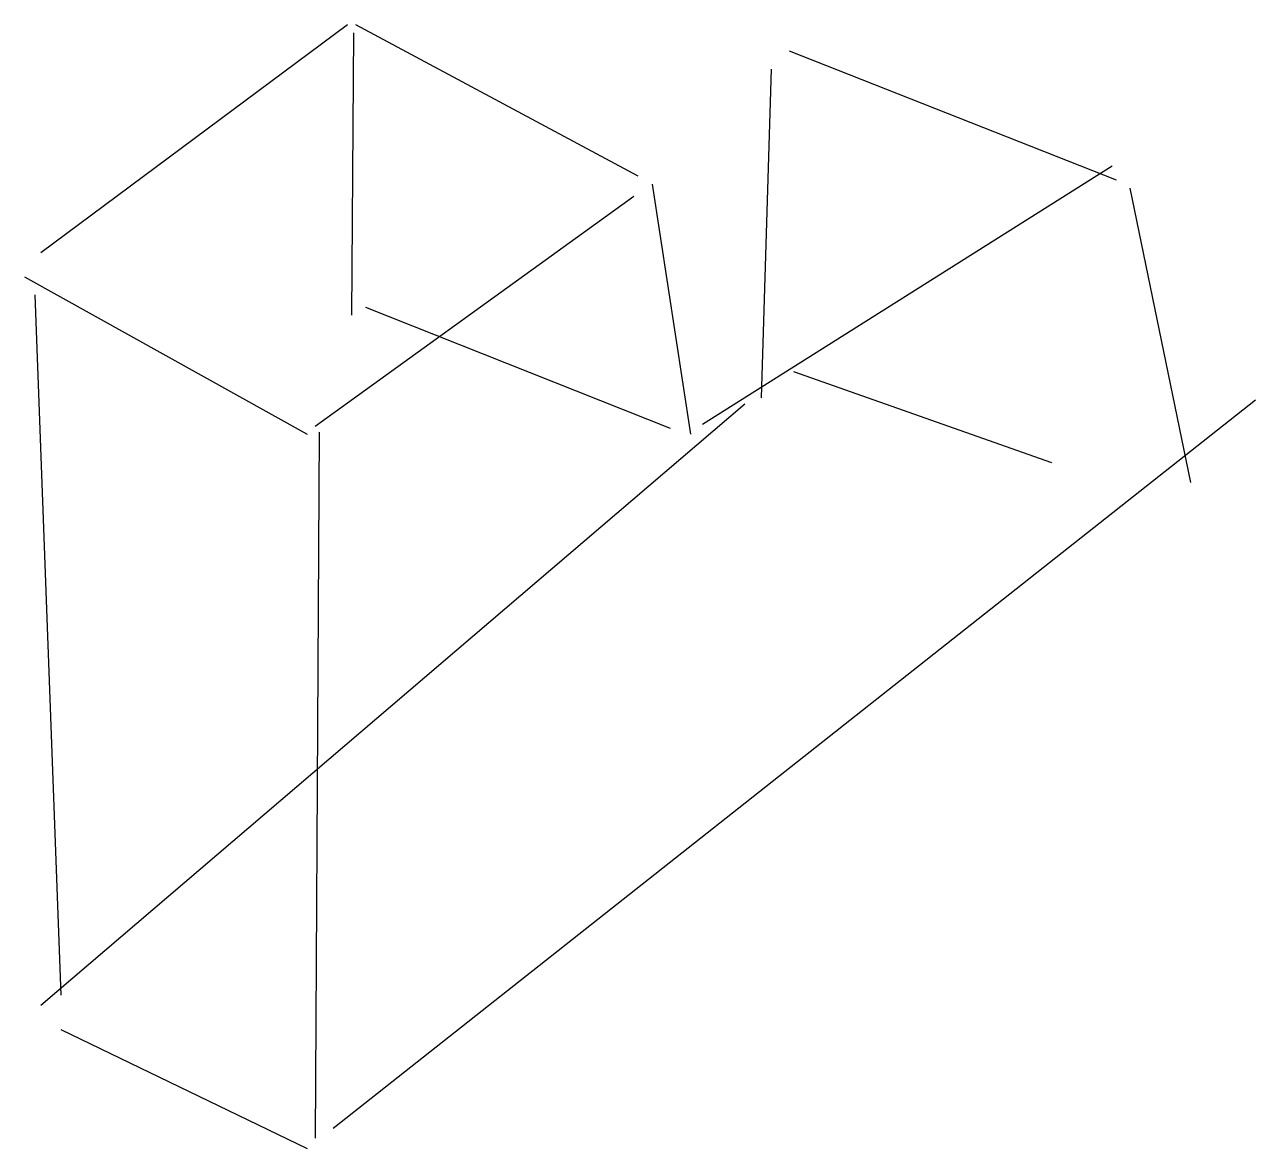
# Model space of a CAD drawing. Header units: metres. Extents: x -214 to 201, y -182 to 196.
import ezdxf

# ---------------------------------------------------------------- set-up
doc = ezdxf.new("R2010")
doc.units = ezdxf.units.M

msp = doc.modelspace()

# ---------------------------------------------------------------- linework, layer by layer
at = {"color": 0, "linetype": 'CONTINUOUS'}
for p, q in [((-208.120268, 119.507886), (-104.908912, 196.237382)), ((-102.192823, 196.237382), (-7.129732, 145.310726)), ((-102.871845, 193.521293), (-103.550868, 98.458202)), ((43.796924, 187.410095), (153.798502, 143.952681)), ((37.685726, 181.298896), (34.290615, 70.618297)), ((14.598975, 61.791009), (152.440457, 148.705836)), ((-2.376577, 142.594637), (10.524842, 58.395899)), ((178.922319, 42.099369), (158.551656, 141.236593)), ((-115.773265, 61.111987), (-8.487776, 138.520505)), ((-213.552445, 111.359621), (-118.489353, 58.395899)), ((-210.157334, 105.248423), (-201.330047, -130.37224)), ((-98.797713, 101.17429), (3.734621, 60.432965)), ((45.154968, 79.445584), (132.069795, 48.88959)), ((-208.120268, -133.76735), (28.858438, 68.58123)), ((-109.662066, -175.187697), (200.651025, 69.939274)), ((-114.415221, 59.074921), (-115.773265, -178.582808)), ((-201.330047, -141.915615), (-118.489353, -181.977918))]:
    msp.add_line(p, q, dxfattribs=at)

doc.saveas('drawing.dxf')
